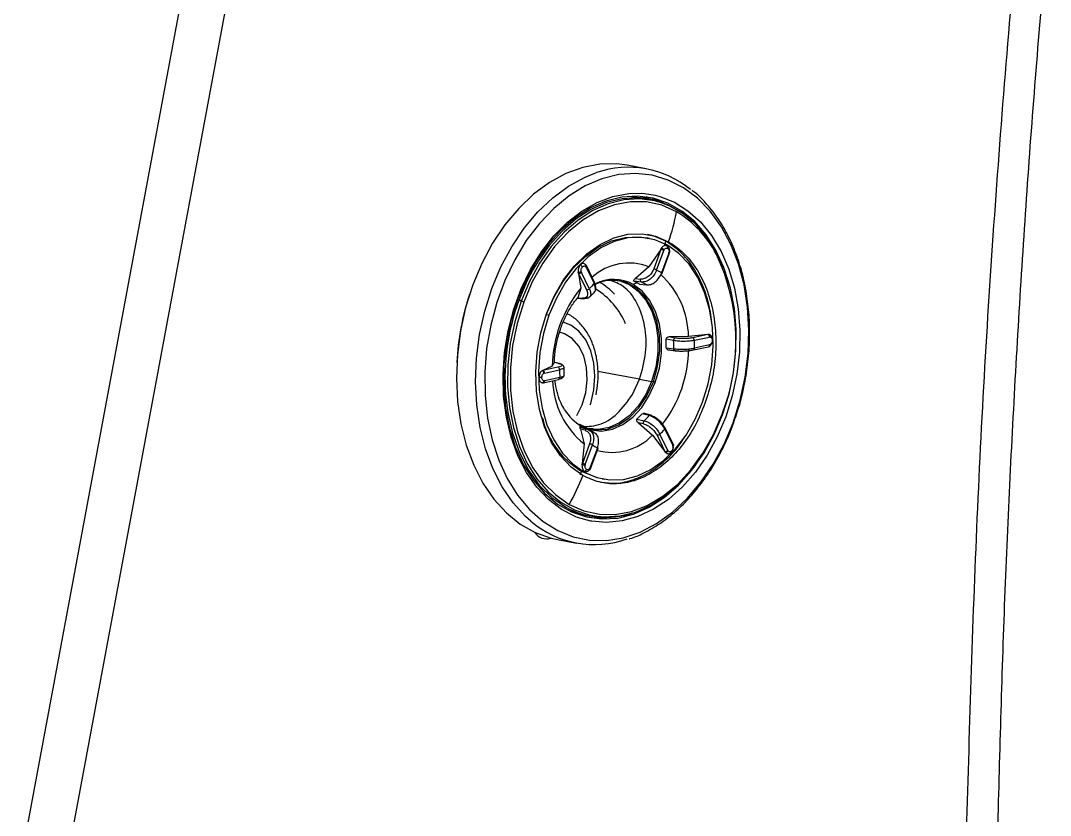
# Model space of a CAD drawing. Extents: x 400 to 501, y 484 to 634.
# Drawn here: x 406.534 to 411.38, y 553.985 to 557.728 of the extents above; entities that cross this region are included whole.
import ezdxf

# ---------------------------------------------------------------- set-up
doc = ezdxf.new("R2010")
doc.units = 0
doc.header["$MEASUREMENT"] = 0
doc.layers.add('DIM', color=3, linetype='Continuous')
doc.layers.add('GEOMETRY', color=3, linetype='Continuous', lineweight=25)

# ---------------------------------------------------------------- blocks, each defined once
blk = doc.blocks.new('2026 GRANDEE')
at = {"layer": 'GEOMETRY', "ltscale": 16}
for p, q in [((-42.9013, -37.7562), (-43.8911, -43.0724)), ((-43.6735, -43.0724), (-42.7045, -37.868))]:
    blk.add_line(p, q, dxfattribs=at)
at = {"layer": 'GEOMETRY'}
for p, q in [((-40.9467, -39.8102), (-41.0367, -39.7934)), ((-40.9264, -39.9531), (-40.9584, -39.9468)), ((-40.9311, -40.1384), (-40.9434, -40.1358)), ((-40.8416, -40.1537), (-40.8541, -40.1514)), ((-40.8785, -40.1893), (-40.9341, -40.2723)), ((-40.878, -40.1894), (-40.9118, -40.2815)), ((-40.8979, -40.2866), (-40.8641, -40.1945)), ((-40.8785, -40.1893), (-40.878, -40.1894)), ((-40.8407, -40.2078), (-40.8745, -40.2999)), ((-40.8719, -40.3021), (-40.8382, -40.21)), ((-40.8398, -40.205), (-40.8406, -40.2079)), ((-41.1899, -40.3449), (-41.2271, -40.2683)), ((-40.9341, -40.2723), (-40.997, -40.3265)), ((-41.2661, -40.3028), (-41.2542, -40.3718)), ((-41.2661, -40.3028), (-41.2656, -40.3028)), ((-41.2656, -40.3028), (-41.2284, -40.3795)), ((-41.2147, -40.3742), (-41.2518, -40.2976)), ((-41.2292, -40.2743), (-41.192, -40.3509)), ((-41.1901, -40.355), (-41.1637, -40.3441)), ((-41.0965, -40.3341), (-41.0833, -40.3358)), ((-40.9696, -40.3432), (-41.005, -40.3389)), ((-40.997, -40.3265), (-40.9732, -40.3294)), ((-40.9789, -40.3536), (-40.945, -40.3571)), ((-41.2542, -40.3718), (-41.2693, -40.417)), ((-41.2693, -40.417), (-41.2468, -40.4194)), ((-41.2141, -40.4151), (-41.1904, -40.3906)), ((-41.1921, -40.392), (-41.1886, -40.3871)), ((-41.2716, -40.4199), (-41.2414, -40.423)), ((-41.4214, -40.5109), (-41.4174, -40.4971)), ((-41.4049, -40.4995), (-41.4174, -40.4971)), ((-40.7477, -40.5999), (-40.8347, -40.6016)), ((-40.8347, -40.6016), (-40.8108, -40.6064)), ((-40.6573, -40.5903), (-40.7477, -40.5999)), ((-40.6568, -40.5904), (-40.7278, -40.6059)), ((-40.7203, -40.6177), (-40.6494, -40.6022)), ((-40.6573, -40.5903), (-40.6568, -40.5904)), ((-40.8179, -40.619), (-40.8536, -40.6119)), ((-40.7247, -40.6632), (-40.6538, -40.6477)), ((-40.6486, -40.6387), (-40.7195, -40.6542)), ((-40.6522, -40.6471), (-40.6501, -40.6462)), ((-41.3891, -40.74), (-41.4335, -40.7598)), ((-41.3621, -40.7445), (-41.433, -40.76)), ((-41.4256, -40.7717), (-41.3546, -40.7562)), ((-41.3825, -40.7251), (-41.3891, -40.74)), ((-41.3564, -40.7264), (-41.3812, -40.7202)), ((-41.3592, -40.7262), (-41.3807, -40.7208)), ((-41.3326, -40.784), (-41.3334, -40.7434)), ((-41.433, -40.76), (-41.4335, -40.7598)), ((-41.43, -40.8172), (-41.3591, -40.8017)), ((-41.3539, -40.7927), (-41.4248, -40.8082)), ((-40.978, -40.8003), (-41.1743, -40.765)), ((-41.0115, -40.8723), (-40.978, -40.8003)), ((-40.9781, -40.8003), (-40.9215, -40.8112)), ((-41.4328, -40.8172), (-41.4284, -40.8166)), ((-40.9918, -40.9892), (-40.9563, -40.9967)), ((-40.9325, -40.9723), (-40.9666, -40.9632)), ((-40.9256, -40.9701), (-40.9601, -40.9609)), ((-41.257, -41.0267), (-41.2233, -41.0358)), ((-41.2568, -41.0355), (-41.2393, -41.1053)), ((-41.2341, -41.0416), (-41.2568, -41.0355)), ((-41.2321, -41.0266), (-41.2566, -41.0164)), ((-41.2233, -41.0358), (-41.2069, -41.0454)), ((-41.1925, -41.052), (-41.2133, -41.0402)), ((-41.1952, -41.0361), (-41.2132, -41.0333)), ((-41.1971, -41.0343), (-41.2042, -41.0335)), ((-40.9832, -41.0068), (-40.918, -41.0648)), ((-40.9593, -41.0118), (-40.9832, -41.0068)), ((-40.8595, -41.0362), (-40.8223, -41.1129)), ((-40.8202, -41.1068), (-40.8574, -41.0302)), ((-40.918, -41.0648), (-40.8592, -41.1413)), ((-40.8959, -41.0648), (-40.8587, -41.1414)), ((-40.845, -41.1361), (-40.8822, -41.0595)), ((-41.2393, -41.1053), (-41.2479, -41.1974)), ((-41.2136, -41.1054), (-41.2474, -41.1975)), ((-41.2335, -41.2026), (-41.1997, -41.1105)), ((-41.1763, -41.1238), (-41.2101, -41.2159)), ((-41.2075, -41.2181), (-41.1738, -41.126)), ((-40.8587, -41.1414), (-40.8592, -41.1413)), ((-40.8185, -41.1115), (-40.8201, -41.1072)), ((-41.1768, -41.2657), (-41.2512, -41.236)), ((-41.2474, -41.1975), (-41.2479, -41.1974)), ((-41.2107, -41.2183), (-41.2111, -41.2193)), ((-41.2095, -41.2225), (-41.2075, -41.2181)), ((-41.1546, -41.2702), (-41.1422, -41.2722)), ((-41.2367, -41.4411), (-41.2045, -41.4467)), ((-41.3649, -41.556), (-41.2749, -41.5728))]:
    blk.add_line(p, q, dxfattribs=at)
at = {"layer": 'GEOMETRY', "color": 4, "ltscale": 16}
for p, q in [((-40.8528, -40.6527), (-40.8171, -40.6574)), ((-40.8388, -40.663), (-40.8114, -40.6666))]:
    blk.add_line(p, q, dxfattribs=at)
at = {"layer": 'GEOMETRY', "color": 4, "ltscale": 16, "flags": 128}
for points in [[(-41.0367, -39.7934), (-41.0854, -39.7871), (-41.1651, -39.7884), (-41.2454, -39.8036), (-41.325, -39.8325), (-41.4026, -39.8748), (-41.477, -39.9296), (-41.5471, -39.9962), (-41.6117, -40.0735), (-41.6699, -40.1603), (-41.7206, -40.2552), (-41.7631, -40.3567), (-41.7968, -40.4632), (-41.8211, -40.5731), (-41.8356, -40.6846), (-41.8401, -40.7959), (-41.8345, -40.9053), (-41.8189, -41.011), (-41.7935, -41.1115), (-41.7589, -41.2051), (-41.7154, -41.2903), (-41.6638, -41.3658), (-41.6049, -41.4304), (-41.5396, -41.4831), (-41.469, -41.523), (-41.3941, -41.5496), (-41.3649, -41.556)], [(-40.5381, -41.0057), (-40.5048, -40.8998), (-40.481, -40.7907), (-40.4671, -40.68), (-40.4634, -40.5696), (-40.4698, -40.4612), (-40.4864, -40.3567), (-40.5128, -40.2578), (-40.5487, -40.1661), (-40.5933, -40.0831), (-40.646, -40.0101), (-40.7059, -39.9484), (-40.772, -39.899), (-40.8433, -39.8627), (-40.9186, -39.8401), (-40.9966, -39.8315), (-41.0761, -39.8372), (-41.1557, -39.8569), (-41.2341, -39.8904), (-41.3101, -39.9372), (-41.3824, -39.9964), (-41.4499, -40.0671), (-41.5113, -40.1481), (-41.5658, -40.2381), (-41.6124, -40.3357), (-41.6503, -40.4392), (-41.6789, -40.5469), (-41.6978, -40.657), (-41.7066, -40.7678), (-41.7053, -40.8774), (-41.6937, -40.9841), (-41.6722, -41.086), (-41.641, -41.1815), (-41.6007, -41.2691), (-41.5519, -41.3472), (-41.4955, -41.4147), (-41.4323, -41.4703), (-41.3635, -41.5133), (-41.29, -41.5428), (-41.2133, -41.5584), (-41.1344, -41.5599), (-41.0547, -41.5472), (-40.9755, -41.5205), (-40.8981, -41.4803), (-40.8238, -41.4272), (-40.7537, -41.3621), (-40.6892, -41.2861), (-40.6311, -41.2004), (-40.5805, -41.1064), (-40.5381, -41.0057)], [(-41.2449, -41.2544), (-41.3008, -41.2146), (-41.3503, -41.1623), (-41.3922, -41.0987), (-41.4256, -41.0253), (-41.4495, -40.9441), (-41.4635, -40.8569), (-41.4671, -40.766), (-41.4602, -40.6736), (-41.4431, -40.5819), (-41.4162, -40.4932), (-41.38, -40.4097), (-41.3356, -40.3334), (-41.284, -40.2663), (-41.2264, -40.21), (-41.1644, -40.1658), (-41.0993, -40.1349), (-41.0329, -40.118), (-40.9667, -40.1155), (-40.9025, -40.1275), (-40.8416, -40.1537)], [(-40.6813, -40.9087), (-40.6552, -40.8226), (-40.6386, -40.7337), (-40.632, -40.644), (-40.6355, -40.5558), (-40.649, -40.4712), (-40.6722, -40.3924), (-40.7046, -40.3212), (-40.7453, -40.2595), (-40.7933, -40.2087), (-40.8475, -40.1701)], [(-40.9133, -40.813), (-40.8931, -40.7417), (-40.8835, -40.6679), (-40.885, -40.595), (-40.8975, -40.526), (-40.9204, -40.4641), (-40.9528, -40.4119), (-40.9933, -40.3717), (-41.04, -40.3453), (-41.091, -40.3338), (-41.144, -40.3377), (-41.1655, -40.3437)], [(-41.5235, -40.4375), (-41.5547, -40.5383), (-41.5757, -40.6424), (-41.5862, -40.7476), (-41.5859, -40.852), (-41.5748, -40.9533), (-41.5532, -41.0494), (-41.5215, -41.1385), (-41.4802, -41.2187), (-41.4304, -41.2883), (-41.373, -41.3461), (-41.3091, -41.3906)], [(-41.2616, -41.0143), (-41.2337, -41.0279), (-41.1827, -41.0394), (-41.1298, -41.0355), (-41.0771, -41.0164), (-41.0271, -40.9828), (-40.9818, -40.9363), (-40.9434, -40.8789), (-40.9133, -40.813)], [(-41.2387, -41.238), (-41.1797, -41.2634), (-41.1174, -41.2751), (-41.0532, -41.2727), (-40.9887, -41.2563), (-40.9256, -41.2263), (-40.8654, -41.1834), (-40.8096, -41.1288), (-40.7595, -41.0637), (-40.7164, -40.9897), (-40.6813, -40.9087)], [(-41.3091, -41.3906), (-41.2401, -41.4212), (-41.1673, -41.4371), (-41.0923, -41.4381), (-41.0166, -41.424), (-40.9417, -41.3952), (-40.8691, -41.3524), (-40.8004, -41.2962), (-40.7368, -41.228), (-40.6798, -41.149), (-40.6304, -41.061), (-40.5897, -40.9656)], [(-41.1798, -41.4463), (-41.1442, -41.4493), (-41.0709, -41.4448), (-40.9975, -41.4264), (-40.9253, -41.3946), (-40.8556, -41.3498), (-40.7897, -41.2929), (-40.729, -41.225), (-40.6743, -41.1473), (-40.627, -41.0613), (-40.5877, -40.9686)]]:
    blk.add_lwpolyline(points, dxfattribs=at)
at = {"layer": 'GEOMETRY', "flags": 128}
for points in [[(-41.4901, -41.4692), (-41.5148, -41.4471), (-41.5737, -41.3825), (-41.6253, -41.307), (-41.6688, -41.2218), (-41.7035, -41.1283), (-41.7288, -41.0278), (-41.7444, -40.922), (-41.75, -40.8126), (-41.7455, -40.7013), (-41.7311, -40.5899), (-41.7068, -40.48), (-41.6731, -40.3735), (-41.6306, -40.272), (-41.5798, -40.1771), (-41.5217, -40.0903), (-41.4571, -40.013), (-41.387, -39.9464), (-41.3125, -39.8915), (-41.2349, -39.8493), (-41.1802, -39.8279)], [(-41.2701, -41.4516), (-41.2782, -41.4485), (-41.3449, -41.4147), (-41.4066, -41.3682), (-41.4621, -41.3097), (-41.5105, -41.2403), (-41.551, -41.1614), (-41.5827, -41.0741), (-41.6052, -40.9802), (-41.618, -40.8814), (-41.6209, -40.7793), (-41.6138, -40.6757), (-41.597, -40.5726), (-41.5706, -40.4718), (-41.5352, -40.3751), (-41.4913, -40.2842), (-41.4398, -40.2007), (-41.3816, -40.1261), (-41.3177, -40.0618), (-41.2493, -40.0088), (-41.1775, -39.9682), (-41.1037, -39.9407), (-41.0292, -39.9267), (-40.9712, -39.9254)], [(-40.9712, -39.9254), (-40.9553, -39.9265), (-40.9044, -39.9347)], [(-40.5548, -40.3576), (-40.5812, -40.2755), (-40.6189, -40.1934), (-40.665, -40.1208), (-40.7187, -40.0588), (-40.7789, -40.0088), (-40.8446, -39.9717), (-40.9145, -39.9481), (-40.9873, -39.9385), (-41.0617, -39.943), (-41.1363, -39.9617), (-41.2096, -39.994), (-41.2804, -40.0395), (-41.3473, -40.0973), (-41.409, -40.1663), (-41.4645, -40.2452), (-41.5126, -40.3325), (-41.5525, -40.4267)], [(-40.8724, -39.9714), (-40.907, -39.9615), (-40.9787, -39.9521), (-41.0519, -39.9565), (-41.1254, -39.9749), (-41.1976, -40.0068), (-41.2673, -40.0515), (-41.3331, -40.1084), (-41.3939, -40.1763), (-41.4485, -40.254), (-41.4959, -40.34), (-41.5352, -40.4327)], [(-40.8042, -40.0125), (-40.8732, -39.9819), (-40.9459, -39.966), (-41.0209, -39.9651), (-41.0967, -39.9791), (-41.1716, -40.0079), (-41.2442, -40.0508), (-41.3129, -40.1069), (-41.3765, -40.1751), (-41.4335, -40.2541), (-41.4829, -40.3421), (-41.5235, -40.4375)], [(-40.7524, -40.0369), (-40.7804, -40.0158), (-40.8454, -39.979), (-40.9146, -39.9557), (-40.9868, -39.9462), (-41.0604, -39.9507), (-41.1343, -39.9691), (-41.2069, -40.0012), (-41.277, -40.0462), (-41.3432, -40.1034), (-41.4044, -40.1717), (-41.4593, -40.2498), (-41.4802, -40.2851)], [(-41.0325, -39.9396), (-41.0188, -39.9398), (-40.9584, -39.9468)], [(-40.9044, -39.9347), (-40.8834, -39.9402), (-40.8146, -39.9673), (-40.7503, -40.0076), (-40.6916, -40.0603), (-40.6395, -40.1243), (-40.5949, -40.1987), (-40.5588, -40.2819), (-40.5316, -40.3727), (-40.5139, -40.4693), (-40.506, -40.57), (-40.5081, -40.6731), (-40.5201, -40.7766), (-40.5418, -40.8788), (-40.5727, -40.9778)], [(-40.5877, -40.9686), (-40.5572, -40.8709), (-40.5361, -40.77), (-40.5248, -40.6678), (-40.5235, -40.5663), (-40.5322, -40.4672), (-40.5508, -40.3725), (-40.5789, -40.2839), (-40.616, -40.2031), (-40.6614, -40.1315), (-40.7142, -40.0706), (-40.7735, -40.0213), (-40.8382, -39.9848), (-40.8724, -39.9714)], [(-40.8541, -40.1514), (-40.9149, -40.1252), (-40.9407, -40.1186)], [(-41.4174, -40.4971), (-41.3823, -40.416), (-41.3392, -40.342), (-41.2891, -40.2769), (-41.2333, -40.2222), (-41.173, -40.1793), (-41.1099, -40.1493), (-41.0454, -40.1329), (-40.9812, -40.1305), (-40.9434, -40.1358)], [(-40.8475, -40.1701), (-40.9065, -40.1447), (-40.9689, -40.1331), (-41.0331, -40.1355), (-41.0975, -40.1519), (-41.1606, -40.1819), (-41.2208, -40.2247), (-41.2767, -40.2794), (-41.3267, -40.3445), (-41.3698, -40.4185), (-41.4049, -40.4995)], [(-41.4802, -40.2851), (-41.507, -40.3363), (-41.5465, -40.4296)], [(-40.8751, -40.3023), (-40.8744, -40.3024), (-40.8738, -40.3025), (-40.8733, -40.3025), (-40.8729, -40.3025), (-40.8725, -40.3025), (-40.8722, -40.3024), (-40.872, -40.3023), (-40.8719, -40.3021)], [(-41.0833, -40.3358), (-41.0715, -40.3381), (-41.0259, -40.3556)], [(-41.0259, -40.3556), (-40.9842, -40.3861), (-40.9488, -40.4282), (-40.921, -40.4804), (-40.9019, -40.5405), (-40.8922, -40.6062), (-40.8923, -40.675), (-40.9022, -40.7442), (-40.9215, -40.8112)], [(-40.9041, -40.8157), (-40.8846, -40.7482), (-40.8745, -40.6783), (-40.8743, -40.6088), (-40.8839, -40.5423), (-40.9029, -40.4814), (-40.9307, -40.4285), (-40.9662, -40.3855), (-41.0079, -40.3541)], [(-41.5525, -40.4267), (-41.5835, -40.5259), (-41.6049, -40.6284), (-41.6164, -40.7322), (-41.6177, -40.8353), (-41.6088, -40.9359), (-41.5899, -41.0321), (-41.5614, -41.1221), (-41.5238, -41.2042), (-41.4777, -41.2769), (-41.424, -41.3388), (-41.3638, -41.3888), (-41.2981, -41.426), (-41.2282, -41.4495), (-41.1554, -41.4592), (-41.081, -41.4546), (-41.0064, -41.436), (-40.9331, -41.4036), (-40.8623, -41.3581), (-40.7954, -41.3004), (-40.7336, -41.2314), (-40.7122, -41.2031)], [(-41.5352, -40.4327), (-41.5657, -40.5304), (-41.5868, -40.6313), (-41.5981, -40.7335), (-41.5994, -40.8351), (-41.5906, -40.9341), (-41.5721, -41.0288), (-41.544, -41.1174), (-41.5069, -41.1983), (-41.4615, -41.2698), (-41.4087, -41.3308), (-41.3494, -41.38), (-41.2847, -41.4166), (-41.2159, -41.4398), (-41.1798, -41.4463)], [(-41.4049, -40.4995), (-41.431, -40.5855), (-41.4476, -40.6745), (-41.4543, -40.7642), (-41.4508, -40.8524), (-41.4373, -40.937), (-41.414, -41.0158), (-41.3817, -41.0869), (-41.341, -41.1487), (-41.2929, -41.1994), (-41.2387, -41.238)], [(-41.2106, -40.9223), (-41.2082, -40.9148), (-41.1933, -40.8516), (-41.1881, -40.7872), (-41.193, -40.7246), (-41.2077, -40.6667), (-41.2315, -40.6161), (-41.2633, -40.5754), (-41.3016, -40.5463), (-41.3383, -40.5317)], [(-41.274, -40.9725), (-41.2483, -40.921), (-41.2313, -40.8635), (-41.2243, -40.8038), (-41.2276, -40.7454), (-41.241, -40.6915), (-41.2638, -40.6454), (-41.2947, -40.6098), (-41.3319, -40.5866), (-41.3551, -40.5795)], [(-40.7266, -40.6632), (-40.7252, -40.6632), (-40.7247, -40.6632)], [(-41.4319, -40.8173), (-41.4305, -40.8173), (-41.43, -40.8172)], [(-41.2525, -41.0216), (-41.206, -41.0401), (-41.1567, -41.0451), (-41.1063, -41.0364), (-41.0568, -41.0143), (-41.0101, -40.9796), (-40.9681, -40.9337), (-40.9323, -40.8784), (-40.9041, -40.8157)], [(-40.9215, -40.8112), (-40.9494, -40.8731), (-40.9849, -40.9278), (-41.0265, -40.973), (-41.0727, -41.0071), (-41.1217, -41.0287), (-41.1715, -41.037), (-41.1952, -41.0361)], [(-41.6087, -40.8744), (-41.5986, -40.9573), (-41.5763, -41.0556), (-41.5437, -41.1467), (-41.5013, -41.2285), (-41.4501, -41.2995), (-41.3912, -41.3583), (-41.3256, -41.4035)], [(-40.5727, -40.9778), (-40.6125, -41.0718), (-40.6603, -41.1592), (-40.7152, -41.2384), (-40.7764, -41.308), (-40.8427, -41.3668), (-40.913, -41.4137), (-40.9859, -41.4478), (-41.0602, -41.4686), (-41.1346, -41.4757), (-41.2031, -41.4698)], [(-40.5877, -40.9686), (-40.5875, -40.9684), (-40.5874, -40.9681), (-40.5875, -40.9678), (-40.5877, -40.9674), (-40.588, -40.967), (-40.5885, -40.9666), (-40.589, -40.9661), (-40.5897, -40.9656)], [(-41.2367, -41.4411), (-41.2574, -41.4369), (-41.3083, -41.4212)], [(-41.2031, -41.4698), (-41.2077, -41.469), (-41.2701, -41.4516)], [(-41.2277, -41.4497), (-41.1874, -41.4532), (-41.1435, -41.4522)]]:
    blk.add_lwpolyline(points, dxfattribs=at)
at = {"layer": 'GEOMETRY'}
for centre, radius, start, end in [((-41.031, -40.263), 0.46, 50.5827, 108.9248), ((-41.034, -40.3166), 0.3846, 64.3457, 76.9285), ((-41.8056, -39.8224), 1.0193, 341.0308, 349.2519), ((-41.063, -40.4423), 0.5017, 27.1864, 58.9477), ((-41.8468, -39.812), 1.0491, 340.1904, 341.1267), ((-41.1834, -40.0426), 0.3593, 338.5818, 339.2054), ((-40.8893, -40.2416), 0.0534, 61.8258, 77.7868), ((-40.8419, -40.2117), 0.00407, 23.6287, 72.8746), ((-41.4689, -40.6203), 0.9445, 338.5565, 25.5415), ((-41.2325, -40.2697), 0.00564, 306.2177, 15.1674), ((-41.2301, -40.2698), 0.00341, 27.6017, 66.3677), ((-41.0295, -40.5096), 0.2557, 68.1128, 132.3419), ((-41.2644, -40.2853), 0.0176, 266.3732, 315.7768), ((-40.9231, -40.3337), 0.0534, 61.8257, 77.787), ((-41.0031, -40.5), 0.2378, 57.2735, 63.7478), ((-41.1566, -40.6069), 0.409, 0.9826, 47.1287), ((-40.8757, -40.3038), 0.00407, 23.6287, 72.8746), ((-40.9026, -40.6551), 0.4198, 133.5748, 138.0068), ((-41.1956, -40.3463), 0.00586, 307.6436, 13.7415), ((-41.3262, -40.6154), 0.3149, 43.0274, 59.1648), ((-41.1131, -40.1327), 0.2451, 295.4019, 299.665), ((-41.0879, -40.5155), 0.1952, 60.4981, 64.8759), ((-41.0915, -40.522), 0.2026, 56.2261, 60.4963), ((-41.0555, -40.5239), 0.2001, 56.4675, 64.5538), ((-40.5854, -40.7893), 1.2547, 162.0013, 176.905), ((-41.2273, -40.3619), 0.0176, 266.3725, 315.7769), ((-41.3681, -40.6758), 0.3513, 22.6944, 58.3148), ((-40.5517, -40.7955), 1.06, 159.8065, 184.269), ((-41.5633, -40.512), 0.0842, 70.4714, 78.4414), ((-41.5696, -40.5332), 0.1062, 64.3158, 71.1306), ((-40.7322, -40.617), 0.012, 356.8057, 68.0493), ((-40.6613, -40.6015), 0.012, 356.8059, 68.0483), ((-41.3495, -40.6476), 0.6031, 322.7075, 358.9197), ((-41.3509, -40.6424), 0.4983, 358.8205, 3.5068), ((-40.728, -40.6553), 0.00849, 292.3754, 7.7286), ((-41.316, -40.648), 0.5965, 359.4104, 2.9169), ((-40.6565, -40.6401), 0.00804, 289.8192, 10.2847), ((-41.3666, -40.7556), 0.012, 356.8057, 68.0496), ((-40.7581, -40.7624), 0.5965, 179.4104, 182.9169), ((-41.4375, -40.771), 0.012, 356.8059, 68.0483), ((-41.3618, -40.7942), 0.00804, 289.8191, 10.2848), ((-41.4332, -40.8094), 0.00849, 292.3755, 7.7285), ((-40.9904, -40.796), 0.397, 181.7077, 231.1729), ((-40.9452, -40.9322), 0.1233, 75.0452, 78.9241), ((-40.962, -40.9963), 0.1896, 72.2172, 75.1276), ((-41.1311, -40.8181), 0.2369, 212.3581, 239.1754), ((-41.2302, -40.732), 0.3507, 312.8293, 318.7523), ((-41.1972, -40.7386), 0.3531, 313.0226, 318.559), ((-41.3713, -41.1068), 0.1462, 32.1187, 35.6494), ((-41.1715, -40.7553), 0.4198, 313.5748, 318.0068), ((-40.8608, -41.032), 0.00382, 28.7092, 83.4845), ((-40.8629, -41.0317), 0.00564, 306.2176, 15.1676), ((-41.1077, -40.8816), 0.2637, 254.6739, 316.005), ((-40.8948, -41.0472), 0.0176, 266.3724, 315.7769), ((-41.2249, -41.1576), 0.0534, 61.8257, 77.7871), ((-41.0711, -40.9105), 0.2378, 237.2735, 243.7478), ((-41.1775, -41.1276), 0.00407, 23.6286, 72.8746), ((-40.8576, -41.1239), 0.0176, 266.3732, 315.7768), ((-40.8259, -41.1082), 0.00586, 307.6438, 13.7413), ((-42.2479, -40.8646), 1.0636, 338.6374, 339.5652), ((-41.2575, -41.2452), 0.0488, 69.4467, 78.0479), ((-41.2566, -41.2453), 0.0485, 61.5243, 70.4505), ((-41.5717, -41.1205), 0.3531, 340.553, 341.1838), ((-41.2113, -41.2198), 0.00407, 23.6286, 72.8747), ((-41.1375, -41.0623), 0.3897, 241.1312, 288.7921), ((-41.1904, -41.119), 0.4609, 229.4361, 289.5348), ((-41.4161, -41.4875), 0.0653, 211.6787, 288.7575)]:
    blk.add_arc(centre, radius, start, end, dxfattribs=at)
at = {"layer": 'GEOMETRY', "color": 4, "ltscale": 16}
for centre, radius, start, end in [((-41.099, -40.5192), 0.1885, 61.1109, 117.6148), ((-40.7907, -40.7505), 0.5985, 140.7583, 178.998), ((-41.3187, -40.6484), 0.5017, 358.9735, 3.3538), ((-42.2846, -40.8478), 1.1163, 330.9042, 338.6412)]:
    blk.add_arc(centre, radius, start, end, dxfattribs=at)
at = {"layer": 'GEOMETRY', "ltscale": 16}
for points, knots in [([(-39.4427, -43.0724), (-39.4286, -42.5653), (-39.4002, -41.5523), (-39.3144, -40.0294), (-39.2283, -39.0141), (-39.1852, -38.5068)], [0, 0, 0, 0, 0.334005, 0.667217, 1, 1, 1, 1]), ([(-39.0448, -38.531), (-39.0774, -38.9094), (-39.1426, -39.6669), (-39.2144, -40.8028), (-39.2687, -41.9388), (-39.2876, -42.6944), (-39.297, -43.0724)], [0, 0, 0, 0, 0.249513, 0.49942, 0.749616, 1, 1, 1, 1])]:
    blk.add_open_spline(points, degree=3, knots=knots, dxfattribs=at)
at = {"layer": 'GEOMETRY'}
for points, knots in [([(-40.533, -40.9985), (-40.5234, -40.9704), (-40.5025, -40.9092), (-40.4804, -40.8108), (-40.465, -40.7061), (-40.4589, -40.601), (-40.4617, -40.4972), (-40.4735, -40.396), (-40.4942, -40.2989), (-40.5236, -40.207), (-40.5614, -40.1219), (-40.6069, -40.0445), (-40.6601, -39.9771), (-40.7019, -39.9329), (-40.7274, -39.9148), (-40.731, -39.9122)], [0, 0, 0, 0, 0.070829, 0.153965, 0.237108, 0.32027, 0.403464, 0.4867, 0.569988, 0.653322, 0.73668, 0.820001, 0.903198, 0.98615, 1, 1, 1, 1]), ([(-40.8489, -40.1738), (-40.8511, -40.1728), (-40.8554, -40.1709), (-40.8629, -40.1725), (-40.8701, -40.1769), (-40.874, -40.1821), (-40.8759, -40.1846)], [0, 0, 0, 0, 0.2474, 0.49986, 0.75229, 1, 1, 1, 1]), ([(-40.8464, -40.1759), (-40.8479, -40.1748), (-40.8509, -40.1726), (-40.8545, -40.172), (-40.8563, -40.1716)], [0, 0, 0, 0, 0.499609, 1, 1, 1, 1]), ([(-40.6355, -40.5586), (-40.6392, -40.5258), (-40.6472, -40.4559), (-40.6787, -40.3591), (-40.7246, -40.2715), (-40.7831, -40.199), (-40.8304, -40.1672), (-40.8541, -40.1514)], [0, 0, 0, 0, 0.180947, 0.38571, 0.590473, 0.795237, 1, 1, 1, 1]), ([(-40.8464, -40.1846), (-40.8461, -40.1836), (-40.8454, -40.1814), (-40.8456, -40.1782), (-40.8467, -40.1753), (-40.8482, -40.1743), (-40.8489, -40.1738)], [0, 0, 0, 0, 0.221976, 0.471926, 0.73723, 1, 1, 1, 1]), ([(-40.8369, -40.2054), (-40.8364, -40.2023), (-40.8356, -40.1963), (-40.8374, -40.1874), (-40.8412, -40.1796), (-40.8453, -40.1766), (-40.8474, -40.1751)], [0, 0, 0, 0, 0.243228, 0.488153, 0.739018, 1, 1, 1, 1]), ([(-40.8759, -40.1846), (-40.8764, -40.1854), (-40.8774, -40.187), (-40.8782, -40.1886), (-40.8785, -40.1893)], [0, 0, 0, 0, 0.559342, 1, 1, 1, 1]), ([(-40.878, -40.1894), (-40.8777, -40.1885), (-40.877, -40.1868), (-40.8762, -40.1853), (-40.8759, -40.1846)], [0, 0, 0, 0, 0.559953, 1, 1, 1, 1]), ([(-40.8628, -40.1915), (-40.8636, -40.1908), (-40.8648, -40.1897), (-40.8671, -40.1883), (-40.8689, -40.1872), (-40.8709, -40.1863), (-40.8733, -40.1852), (-40.8749, -40.1848), (-40.8759, -40.1846)], [0, 0, 0, 0, 0.2398087, 0.3685865, 0.5, 0.6314135, 0.7601913, 1, 1, 1, 1]), ([(-40.8628, -40.1915), (-40.863, -40.1921), (-40.8635, -40.193), (-40.8639, -40.1941), (-40.8641, -40.1945)], [0, 0, 0, 0, 0.559955, 1, 1, 1, 1]), ([(-40.8628, -40.1915), (-40.8615, -40.1896), (-40.859, -40.1859), (-40.8543, -40.1833), (-40.85, -40.1828), (-40.8476, -40.184), (-40.8464, -40.1846)], [0, 0, 0, 0, 0.283703, 0.562563, 0.780127, 1, 1, 1, 1]), ([(-40.8464, -40.1846), (-40.8449, -40.1856), (-40.8421, -40.1876), (-40.8397, -40.193), (-40.8389, -40.1989), (-40.8395, -40.2026), (-40.8398, -40.2045)], [0, 0, 0, 0, 0.278048, 0.555677, 0.775229, 1, 1, 1, 1]), ([(-40.8407, -40.2078), (-40.8405, -40.2072), (-40.8402, -40.2061), (-40.8399, -40.205), (-40.8398, -40.2045)], [0, 0, 0, 0, 0.5599515, 1, 1, 1, 1]), ([(-40.8398, -40.2045), (-40.839, -40.2047), (-40.8377, -40.205), (-40.837, -40.2053), (-40.8368, -40.2054), (-40.8369, -40.2054), (-40.8369, -40.2054)], [0, 0, 0, 0, 0.477701, 0.734228, 0.996005, 1, 1, 1, 1]), ([(-41.2572, -40.263), (-41.2591, -40.2652), (-41.263, -40.2698), (-41.2666, -40.2792), (-41.2683, -40.2893), (-41.2676, -40.2953), (-41.2673, -40.2983)], [0, 0, 0, 0, 0.2474, 0.49986, 0.75229, 1, 1, 1, 1]), ([(-41.2324, -40.2624), (-41.2339, -40.2607), (-41.237, -40.2571), (-41.2437, -40.2557), (-41.2509, -40.2573), (-41.2551, -40.2611), (-41.2572, -40.263)], [0, 0, 0, 0, 0.247937, 0.500491, 0.75285, 1, 1, 1, 1]), ([(-41.2472, -40.2721), (-41.2477, -40.2713), (-41.2487, -40.2695), (-41.2511, -40.2667), (-41.2542, -40.2643), (-41.2562, -40.2634), (-41.2572, -40.263)], [0, 0, 0, 0, 0.221975, 0.471925, 0.737229, 1, 1, 1, 1]), ([(-41.2529, -40.2947), (-41.2533, -40.2925), (-41.2542, -40.2881), (-41.2529, -40.2813), (-41.2505, -40.2758), (-41.2483, -40.2734), (-41.2472, -40.2721)], [0, 0, 0, 0, 0.283703, 0.562563, 0.780127, 1, 1, 1, 1]), ([(-41.2472, -40.2721), (-41.2457, -40.2708), (-41.2427, -40.2681), (-41.2379, -40.2673), (-41.2337, -40.2686), (-41.2317, -40.2708), (-41.2307, -40.2719)], [0, 0, 0, 0, 0.278048, 0.555677, 0.775229, 1, 1, 1, 1]), ([(-41.2307, -40.2719), (-41.2301, -40.2709), (-41.2292, -40.2693), (-41.2288, -40.2673), (-41.2288, -40.2658), (-41.2293, -40.2645), (-41.2302, -40.2632), (-41.2315, -40.2627), (-41.2324, -40.2624)], [0, 0, 0, 0, 0.239809, 0.368586, 0.5, 0.631414, 0.760191, 1, 1, 1, 1]), ([(-41.2292, -40.2743), (-41.2295, -40.2738), (-41.2299, -40.2729), (-41.2304, -40.2722), (-41.2307, -40.2719)], [0, 0, 0, 0, 0.559951, 1, 1, 1, 1]), ([(-41.2529, -40.2947), (-41.2539, -40.2953), (-41.2554, -40.2962), (-41.2579, -40.2972), (-41.26, -40.2978), (-41.2621, -40.2982), (-41.2646, -40.2986), (-41.2662, -40.2984), (-41.2673, -40.2983)], [0, 0, 0, 0, 0.2398087, 0.3685865, 0.5, 0.6314135, 0.7601913, 1, 1, 1, 1]), ([(-41.2673, -40.2983), (-41.2671, -40.2992), (-41.2667, -40.3007), (-41.2663, -40.3021), (-41.2661, -40.3028)], [0, 0, 0, 0, 0.55933, 1, 1, 1, 1]), ([(-41.2656, -40.3028), (-41.2659, -40.302), (-41.2666, -40.3006), (-41.2671, -40.299), (-41.2673, -40.2983)], [0, 0, 0, 0, 0.559953, 1, 1, 1, 1]), ([(-41.2529, -40.2947), (-41.2527, -40.2953), (-41.2524, -40.2963), (-41.252, -40.2972), (-41.2518, -40.2976)], [0, 0, 0, 0, 0.559955, 1, 1, 1, 1]), ([(-40.9118, -40.2815), (-40.915, -40.2885), (-40.9214, -40.3024), (-40.9374, -40.3186), (-40.9556, -40.329), (-40.9673, -40.3293), (-40.9732, -40.3294)], [0, 0, 0, 0, 0.249705, 0.50014, 0.750517, 1, 1, 1, 1]), ([(-40.8979, -40.2866), (-40.9016, -40.2948), (-40.9091, -40.3112), (-40.9276, -40.3304), (-40.9489, -40.3428), (-40.9627, -40.3431), (-40.9696, -40.3432)], [0, 0, 0, 0, 0.25003, 0.500035, 0.750022, 1, 1, 1, 1]), ([(-40.945, -40.3571), (-40.9384, -40.3568), (-40.9252, -40.3562), (-40.9043, -40.3437), (-40.8857, -40.3244), (-40.8782, -40.3081), (-40.8745, -40.2999)], [0, 0, 0, 0, 0.249978, 0.499965, 0.74997, 1, 1, 1, 1]), ([(-41.1923, -40.3907), (-41.1905, -40.3893), (-41.1852, -40.3852), (-41.1843, -40.371), (-41.1894, -40.3576), (-41.192, -40.3509)], [0, 0, 0, 0, 0.208559, 0.60426, 1, 1, 1, 1]), ([(-41.1874, -40.3854), (-41.1869, -40.3848), (-41.1843, -40.3815), (-41.1831, -40.3725), (-41.1841, -40.3593), (-41.188, -40.3496), (-41.19, -40.3448)], [0, 0, 0, 0, 0.068179, 0.380592, 0.690303, 1, 1, 1, 1]), ([(-41.1637, -40.3441), (-41.1605, -40.3428), (-41.1429, -40.3353), (-41.1196, -40.3322), (-41.1006, -40.3349), (-41.0952, -40.3357)], [0, 0, 0, 0, 0.134691, 0.755924, 1, 1, 1, 1]), ([(-40.978, -40.8003), (-40.9663, -40.7591), (-40.9429, -40.6765), (-40.9492, -40.5477), (-40.9865, -40.4382), (-41.046, -40.3604), (-41.0967, -40.343), (-41.1188, -40.3354)], [0, 0, 0, 0, 0.209625, 0.419251, 0.628876, 0.838502, 1, 1, 1, 1]), ([(-40.997, -40.3265), (-40.9988, -40.3277), (-41.0022, -40.3301), (-41.0051, -40.3332), (-41.0064, -40.3355), (-41.0067, -40.3369), (-41.0063, -40.3381), (-41.0054, -40.3386), (-41.005, -40.3389)], [0, 0, 0, 0, 0.301002, 0.579274, 0.707601, 0.81532, 0.909388, 1, 1, 1, 1]), ([(-40.9696, -40.3432), (-40.97, -40.3429), (-40.9708, -40.3424), (-40.9722, -40.3406), (-40.9735, -40.3377), (-40.9739, -40.3342), (-40.9737, -40.3314), (-40.9734, -40.33), (-40.9732, -40.3294)], [0, 0, 0, 0, 0.124762, 0.249393, 0.5, 0.750607, 0.875238, 1, 1, 1, 1]), ([(-41.2693, -40.417), (-41.27, -40.4179), (-41.2713, -40.4196), (-41.2719, -40.4202), (-41.2718, -40.42), (-41.2714, -40.4194), (-41.2706, -40.4185), (-41.2698, -40.4175), (-41.2694, -40.4171)], [0, 0, 0, 0, 0.301002, 0.579274, 0.707601, 0.81532, 0.909388, 1, 1, 1, 1]), ([(-41.2284, -40.3795), (-41.2261, -40.3852), (-41.2216, -40.3968), (-41.2237, -40.4104), (-41.2319, -40.4191), (-41.2418, -40.4193), (-41.2468, -40.4194)], [0, 0, 0, 0, 0.249705, 0.50014, 0.750517, 1, 1, 1, 1]), ([(-41.2139, -40.413), (-41.2156, -40.4151), (-41.22, -40.4209), (-41.2297, -40.4207), (-41.2358, -40.4206)], [0, 0, 0, 0, 0.374005, 1, 1, 1, 1]), ([(-41.2147, -40.3742), (-41.2121, -40.3809), (-41.207, -40.3943), (-41.2076, -40.4079), (-41.2125, -40.4119), (-41.2139, -40.413)], [0, 0, 0, 0, 0.41625, 0.83246, 1, 1, 1, 1]), ([(-41.2416, -40.423), (-41.2416, -40.423), (-41.2426, -40.4232), (-41.2441, -40.4223), (-41.2458, -40.4209), (-41.2465, -40.4199), (-41.2468, -40.4194)], [0, 0, 0, 0, 0.00664, 0.504527, 0.752133, 1, 1, 1, 1]), ([(-41.2358, -40.4206), (-41.2363, -40.421), (-41.2371, -40.4219), (-41.2391, -40.4229), (-41.2406, -40.423), (-41.2416, -40.423)], [0, 0, 0, 0, 0.251204, 0.502142, 1, 1, 1, 1]), ([(-41.1832, -40.8743), (-41.1798, -40.8547), (-41.1725, -40.8132), (-41.1728, -40.7493), (-41.1817, -40.6855), (-41.2003, -40.6262), (-41.2279, -40.5732), (-41.2642, -40.5302), (-41.2955, -40.5033), (-41.3155, -40.4952), (-41.3192, -40.4937)], [0, 0, 0, 0, 0.125449, 0.265507, 0.406014, 0.547095, 0.688533, 0.829356, 0.968045, 1, 1, 1, 1]), ([(-40.8347, -40.6016), (-40.8372, -40.6017), (-40.8418, -40.6019), (-40.8471, -40.6039), (-40.8505, -40.606), (-40.8524, -40.6078), (-40.8535, -40.6098), (-40.8536, -40.6112), (-40.8536, -40.6119)], [0, 0, 0, 0, 0.301002, 0.579274, 0.707601, 0.81532, 0.909388, 1, 1, 1, 1]), ([(-40.8108, -40.6064), (-40.8114, -40.6066), (-40.8126, -40.607), (-40.8143, -40.6085), (-40.8159, -40.6105), (-40.8166, -40.6122), (-40.817, -40.6131)], [0, 0, 0, 0, 0.231425, 0.480277, 0.739494, 1, 1, 1, 1]), ([(-40.7278, -40.6059), (-40.7338, -40.607), (-40.7459, -40.6091), (-40.7689, -40.6101), (-40.7922, -40.6094), (-40.8046, -40.6074), (-40.8108, -40.6064)], [0, 0, 0, 0, 0.249705, 0.50014, 0.750517, 1, 1, 1, 1]), ([(-40.653, -40.5901), (-40.6538, -40.5901), (-40.6552, -40.59), (-40.6567, -40.5902), (-40.6573, -40.5903)], [0, 0, 0, 0, 0.55933, 1, 1, 1, 1]), ([(-40.6568, -40.5904), (-40.6561, -40.5903), (-40.6548, -40.5901), (-40.6535, -40.5901), (-40.653, -40.5901)], [0, 0, 0, 0, 0.559953, 1, 1, 1, 1]), ([(-40.6349, -40.6149), (-40.6351, -40.6117), (-40.6356, -40.6052), (-40.6396, -40.5973), (-40.6454, -40.5916), (-40.6505, -40.5906), (-40.653, -40.5901)], [0, 0, 0, 0, 0.2474, 0.49986, 0.75229, 1, 1, 1, 1]), ([(-40.653, -40.5901), (-40.6521, -40.5904), (-40.6507, -40.591), (-40.6491, -40.5926), (-40.6481, -40.5942), (-40.6474, -40.596), (-40.6468, -40.5986), (-40.6469, -40.6007), (-40.6469, -40.602)], [0, 0, 0, 0, 0.239809, 0.368586, 0.5, 0.631414, 0.760191, 1, 1, 1, 1]), ([(-40.6469, -40.602), (-40.6474, -40.602), (-40.6482, -40.602), (-40.649, -40.6021), (-40.6494, -40.6022)], [0, 0, 0, 0, 0.559955, 1, 1, 1, 1]), ([(-40.6469, -40.602), (-40.6453, -40.6023), (-40.642, -40.603), (-40.6385, -40.6072), (-40.6365, -40.6122), (-40.6363, -40.6158), (-40.6363, -40.6177)], [0, 0, 0, 0, 0.283703, 0.562563, 0.780127, 1, 1, 1, 1]), ([(-40.8528, -40.6527), (-40.8527, -40.6534), (-40.8526, -40.6549), (-40.8514, -40.657), (-40.8495, -40.6589), (-40.846, -40.6611), (-40.8406, -40.6632), (-40.8359, -40.6634), (-40.8335, -40.6635)], [0, 0, 0, 0, 0.090563, 0.18461, 0.29233, 0.420668, 0.698931, 1, 1, 1, 1]), ([(-40.817, -40.6131), (-40.8173, -40.6141), (-40.8179, -40.6161), (-40.8179, -40.6181), (-40.8179, -40.619)], [0, 0, 0, 0, 0.519381, 1, 1, 1, 1]), ([(-40.7203, -40.6177), (-40.7274, -40.619), (-40.7416, -40.6215), (-40.7687, -40.6231), (-40.796, -40.6226), (-40.8106, -40.6202), (-40.8179, -40.619)], [0, 0, 0, 0, 0.25003, 0.500035, 0.750022, 1, 1, 1, 1]), ([(-40.6518, -40.6464), (-40.6509, -40.6464), (-40.6495, -40.6464), (-40.6481, -40.6455), (-40.6471, -40.6444), (-40.6465, -40.643), (-40.6459, -40.6409), (-40.6461, -40.639), (-40.6462, -40.6378)], [0, 0, 0, 0, 0.239809, 0.368586, 0.5, 0.631414, 0.760191, 1, 1, 1, 1]), ([(-40.6486, -40.6387), (-40.6482, -40.6386), (-40.6474, -40.6384), (-40.6466, -40.638), (-40.6462, -40.6378)], [0, 0, 0, 0, 0.559951, 1, 1, 1, 1]), ([(-40.6464, -40.6427), (-40.6459, -40.6424), (-40.6428, -40.6404), (-40.6389, -40.6341), (-40.6352, -40.6248), (-40.635, -40.6182), (-40.6349, -40.6149)], [0, 0, 0, 0, 0.073317, 0.384511, 0.695465, 1, 1, 1, 1]), ([(-40.6363, -40.6177), (-40.6363, -40.62), (-40.6365, -40.6247), (-40.639, -40.6309), (-40.6423, -40.6354), (-40.6449, -40.637), (-40.6462, -40.6378)], [0, 0, 0, 0, 0.278048, 0.555677, 0.775229, 1, 1, 1, 1]), ([(-40.6349, -40.6149), (-40.6343, -40.6151), (-40.6331, -40.6156), (-40.633, -40.6163), (-40.634, -40.6171), (-40.6355, -40.6175), (-40.6363, -40.6177)], [0, 0, 0, 0, 0.2627711, 0.5280752, 0.7780246, 1, 1, 1, 1]), ([(-41.3592, -40.7262), (-41.3548, -40.7275), (-41.3459, -40.7303), (-41.3428, -40.7354), (-41.3476, -40.7405), (-41.3573, -40.7432), (-41.3621, -40.7445)], [0, 0, 0, 0, 0.249733, 0.5002088, 0.7505576, 1, 1, 1, 1]), ([(-41.3337, -40.7456), (-41.3339, -40.7439), (-41.3343, -40.7404), (-41.3387, -40.7352), (-41.3454, -40.7304), (-41.3519, -40.728), (-41.3551, -40.7268)], [0, 0, 0, 0, 0.250231, 0.501071, 0.751248, 1, 1, 1, 1]), ([(-41.3338, -40.7456), (-41.3337, -40.7457), (-41.3321, -40.7477), (-41.3381, -40.7517), (-41.3491, -40.7547), (-41.3546, -40.7562)], [0, 0, 0, 0, 0.0416755, 0.5208145, 1, 1, 1, 1]), ([(-41.4369, -40.7613), (-41.4389, -40.7628), (-41.4429, -40.7658), (-41.4478, -40.7738), (-41.4512, -40.7834), (-41.4514, -40.79), (-41.4515, -40.7932)], [0, 0, 0, 0, 0.247937, 0.500491, 0.75285, 1, 1, 1, 1]), ([(-41.4379, -40.7927), (-41.4388, -40.7929), (-41.4406, -40.7932), (-41.4441, -40.7935), (-41.4481, -40.7936), (-41.4503, -40.7933), (-41.4515, -40.7932)], [0, 0, 0, 0, 0.221975, 0.471925, 0.737229, 1, 1, 1, 1]), ([(-41.4515, -40.7932), (-41.4512, -40.7964), (-41.4508, -40.8029), (-41.4471, -40.8108), (-41.4419, -40.8163), (-41.4378, -40.8172), (-41.4358, -40.8176)], [0, 0, 0, 0, 0.2474, 0.49986, 0.75229, 1, 1, 1, 1]), ([(-41.4379, -40.7927), (-41.4379, -40.7904), (-41.4377, -40.7857), (-41.4352, -40.7795), (-41.4319, -40.775), (-41.4293, -40.7734), (-41.428, -40.7726)], [0, 0, 0, 0, 0.278048, 0.555677, 0.775229, 1, 1, 1, 1]), ([(-41.4273, -40.8084), (-41.4289, -40.8081), (-41.4322, -40.8074), (-41.4357, -40.8032), (-41.4377, -40.7982), (-41.4378, -40.7946), (-41.4379, -40.7927)], [0, 0, 0, 0, 0.2837031, 0.5625628, 0.7801273, 1, 1, 1, 1]), ([(-41.4335, -40.7598), (-41.4342, -40.7601), (-41.4353, -40.7604), (-41.4364, -40.761), (-41.4369, -40.7613)], [0, 0, 0, 0, 0.560579, 1, 1, 1, 1]), ([(-41.4369, -40.7613), (-41.4362, -40.761), (-41.4349, -40.7604), (-41.4336, -40.7601), (-41.433, -40.76)], [0, 0, 0, 0, 0.559954, 1, 1, 1, 1]), ([(-41.428, -40.7726), (-41.4283, -40.7713), (-41.4287, -40.7694), (-41.43, -40.767), (-41.4312, -40.7652), (-41.4326, -40.7637), (-41.4345, -40.7622), (-41.436, -40.7616), (-41.4369, -40.7613)], [0, 0, 0, 0, 0.239809, 0.368586, 0.5, 0.631414, 0.760191, 1, 1, 1, 1]), ([(-41.4256, -40.7717), (-41.426, -40.7718), (-41.4268, -40.772), (-41.4276, -40.7724), (-41.428, -40.7726)], [0, 0, 0, 0, 0.5599515, 1, 1, 1, 1]), ([(-41.3311, -40.9447), (-41.3368, -40.9352), (-41.3485, -40.9158), (-41.3638, -40.8729), (-41.3735, -40.8353), (-41.3756, -40.8109), (-41.3761, -40.8054)], [0, 0, 0, 0, 0.294478, 0.602771, 0.910859, 1, 1, 1, 1]), ([(-41.358, -40.8012), (-41.3542, -40.8), (-41.3467, -40.7976), (-41.3388, -40.7927), (-41.3339, -40.7877), (-41.3334, -40.7845), (-41.3332, -40.7831)], [0, 0, 0, 0, 0.260731, 0.523495, 0.78921, 1, 1, 1, 1]), ([(-41.3539, -40.7927), (-41.3484, -40.7912), (-41.3374, -40.7882), (-41.3313, -40.7841), (-41.3331, -40.7822), (-41.3332, -40.782)], [0, 0, 0, 0, 0.470908, 0.94177, 1, 1, 1, 1]), ([(-41.4424, -40.8152), (-41.4409, -40.8158), (-41.4378, -40.8172), (-41.4344, -40.8172), (-41.4328, -40.8172)], [0, 0, 0, 0, 0.499863, 1, 1, 1, 1]), ([(-41.4273, -40.8084), (-41.4275, -40.8097), (-41.4279, -40.8117), (-41.4291, -40.8139), (-41.4302, -40.8154), (-41.4315, -40.8166), (-41.4334, -40.8176), (-41.4348, -40.8176), (-41.4358, -40.8176)], [0, 0, 0, 0, 0.239809, 0.368586, 0.5, 0.631414, 0.760191, 1, 1, 1, 1]), ([(-41.4319, -40.8173), (-41.4326, -40.8174), (-41.4339, -40.8176), (-41.4352, -40.8176), (-41.4358, -40.8176)], [0, 0, 0, 0, 0.559953, 1, 1, 1, 1]), ([(-41.4273, -40.8084), (-41.4268, -40.8084), (-41.426, -40.8084), (-41.4252, -40.8083), (-41.4248, -40.8082)], [0, 0, 0, 0, 0.559955, 1, 1, 1, 1]), ([(-41.2603, -41.0229), (-41.2304, -41.0233), (-41.1702, -41.0241), (-41.0797, -40.9695), (-41.0342, -40.9047), (-41.0115, -40.8723)], [0, 0, 0, 0, 0.329891, 0.664946, 1, 1, 1, 1]), ([(-41.2512, -41.236), (-41.2742, -41.2206), (-41.3202, -41.1899), (-41.3763, -41.1191), (-41.4157, -41.0495), (-41.4299, -40.9997), (-41.4347, -40.9829)], [0, 0, 0, 0, 0.28522, 0.57044, 0.85566, 1, 1, 1, 1]), ([(-41.0269, -41.5526), (-41.0258, -41.5523), (-40.999, -41.5452), (-40.9478, -41.5202), (-40.8746, -41.4773), (-40.8048, -41.422), (-40.7392, -41.3568), (-40.6788, -41.2823), (-40.6242, -41.1996), (-40.5771, -41.1094), (-40.5467, -41.0418), (-40.5345, -41.0035), (-40.533, -40.9985)], [0, 0, 0, 0, 0.00555, 0.126263, 0.247589, 0.369442, 0.491671, 0.614125, 0.736687, 0.859275, 0.981852, 1, 1, 1, 1]), ([(-40.9918, -40.9892), (-40.9922, -40.9897), (-40.993, -40.9906), (-40.9934, -40.9925), (-40.993, -40.9947), (-40.9916, -40.998), (-40.9886, -41.0024), (-40.985, -41.0053), (-40.9832, -41.0068)], [0, 0, 0, 0, 0.090563, 0.18461, 0.29233, 0.420668, 0.698931, 1, 1, 1, 1]), ([(-40.9593, -41.0118), (-40.9595, -41.0113), (-40.9599, -41.0101), (-40.9602, -41.0075), (-40.96, -41.0039), (-40.9588, -41.0005), (-40.9575, -40.9981), (-40.9567, -40.9972), (-40.9563, -40.9967)], [0, 0, 0, 0, 0.124762, 0.249393, 0.5, 0.750607, 0.875238, 1, 1, 1, 1]), ([(-40.922, -40.9734), (-40.9225, -40.9725), (-40.9234, -40.971), (-40.9251, -40.97), (-40.9266, -40.9695), (-40.9282, -40.9696), (-40.9303, -40.9703), (-40.9316, -40.9715), (-40.9325, -40.9723)], [0, 0, 0, 0, 0.238744, 0.367903, 0.500002, 0.632101, 0.761259, 1, 1, 1, 1]), ([(-40.8595, -41.0362), (-40.8636, -41.0292), (-40.8717, -41.0151), (-40.891, -40.9954), (-40.9126, -40.9797), (-40.9259, -40.9747), (-40.9325, -40.9723)], [0, 0, 0, 0, 0.25003, 0.500035, 0.750022, 1, 1, 1, 1]), ([(-40.8603, -41.0282), (-40.8638, -41.0222), (-40.8706, -41.0102), (-40.8869, -40.9933), (-40.905, -40.9797), (-40.9163, -40.9755), (-40.922, -40.9734)], [0, 0, 0, 0, 0.249705, 0.50014, 0.750517, 1, 1, 1, 1]), ([(-41.2566, -41.0164), (-41.2581, -41.016), (-41.2601, -41.0154), (-41.2619, -41.014), (-41.2622, -41.0137)], [0, 0, 0, 0, 0.784408, 1, 1, 1, 1]), ([(-41.257, -41.0267), (-41.2574, -41.0264), (-41.2583, -41.0259), (-41.2591, -41.0259), (-41.2595, -41.0264), (-41.2596, -41.0278), (-41.2589, -41.0306), (-41.2575, -41.0338), (-41.2568, -41.0355)], [0, 0, 0, 0, 0.090563, 0.18461, 0.29233, 0.420668, 0.698931, 1, 1, 1, 1]), ([(-41.2341, -41.0416), (-41.2338, -41.041), (-41.2332, -41.0397), (-41.2316, -41.0376), (-41.2292, -41.0357), (-41.2266, -41.0349), (-41.2247, -41.0351), (-41.2238, -41.0356), (-41.2233, -41.0358)], [0, 0, 0, 0, 0.124762, 0.249393, 0.5, 0.750607, 0.875238, 1, 1, 1, 1]), ([(-41.2341, -41.0416), (-41.2291, -41.0438), (-41.2191, -41.0483), (-41.2104, -41.064), (-41.2077, -41.0839), (-41.2117, -41.0982), (-41.2136, -41.1054)], [0, 0, 0, 0, 0.249743, 0.500213, 0.75056, 1, 1, 1, 1]), ([(-41.2069, -41.0454), (-41.203, -41.0508), (-41.1953, -41.0615), (-41.1927, -41.0853), (-41.1974, -41.1021), (-41.1997, -41.1105)], [0, 0, 0, 0, 0.333307, 0.666637, 1, 1, 1, 1]), ([(-40.9593, -41.0118), (-40.9534, -41.0137), (-40.9416, -41.0173), (-40.9229, -41.0303), (-40.9062, -41.0469), (-40.8993, -41.0588), (-40.8959, -41.0648)], [0, 0, 0, 0, 0.249743, 0.500213, 0.75056, 1, 1, 1, 1]), ([(-41.1763, -41.1238), (-41.174, -41.1153), (-41.1693, -41.0984), (-41.1723, -41.0753), (-41.1807, -41.0588), (-41.1898, -41.0545), (-41.1934, -41.0529)], [0, 0, 0, 0, 0.273777, 0.547527, 0.821258, 1, 1, 1, 1]), ([(-41.1642, -41.2843), (-41.1427, -41.2876), (-41.0942, -41.2952), (-41.0159, -41.2797), (-40.9337, -41.2437), (-40.8569, -41.1853), (-40.8, -41.1274), (-40.7737, -41.085), (-40.7666, -41.0735)], [0, 0, 0, 0, 0.1544093, 0.347964, 0.5415186, 0.7350733, 0.9286279, 1, 1, 1, 1]), ([(-40.8592, -41.1413), (-40.8587, -41.1421), (-40.8578, -41.1435), (-40.8568, -41.1447), (-40.8564, -41.1453)], [0, 0, 0, 0, 0.560579, 1, 1, 1, 1]), ([(-40.8564, -41.1453), (-40.8568, -41.1446), (-40.8577, -41.1434), (-40.8584, -41.142), (-40.8587, -41.1414)], [0, 0, 0, 0, 0.559954, 1, 1, 1, 1]), ([(-40.8564, -41.1453), (-40.8553, -41.1453), (-40.8538, -41.1454), (-40.8514, -41.1447), (-40.8495, -41.1438), (-40.8477, -41.1427), (-40.8455, -41.141), (-40.8443, -41.1395), (-40.8435, -41.1385)], [0, 0, 0, 0, 0.239809, 0.368586, 0.5, 0.631414, 0.760191, 1, 1, 1, 1]), ([(-40.845, -41.1361), (-40.8447, -41.1366), (-40.8443, -41.1375), (-40.8438, -41.1382), (-40.8435, -41.1385)], [0, 0, 0, 0, 0.559951, 1, 1, 1, 1]), ([(-40.827, -41.1383), (-40.8285, -41.1396), (-40.8315, -41.1423), (-40.8363, -41.1431), (-40.8405, -41.1418), (-40.8425, -41.1396), (-40.8435, -41.1385)], [0, 0, 0, 0, 0.278048, 0.555677, 0.775229, 1, 1, 1, 1]), ([(-40.8292, -41.1452), (-40.8273, -41.1429), (-40.8234, -41.1383), (-40.8202, -41.1289), (-40.819, -41.1214), (-40.8198, -41.1177), (-40.8199, -41.1171)], [0, 0, 0, 0, 0.311099, 0.628562, 0.945986, 1, 1, 1, 1]), ([(-40.8292, -41.1452), (-40.8284, -41.145), (-40.827, -41.1448), (-40.826, -41.1431), (-40.8259, -41.1408), (-40.8266, -41.1391), (-40.827, -41.1383)], [0, 0, 0, 0, 0.262771, 0.528075, 0.778025, 1, 1, 1, 1]), ([(-40.8213, -41.1157), (-40.8209, -41.1179), (-40.82, -41.1224), (-40.8213, -41.1291), (-40.8237, -41.1346), (-40.8259, -41.137), (-40.827, -41.1383)], [0, 0, 0, 0, 0.2837031, 0.5625628, 0.7801273, 1, 1, 1, 1]), ([(-40.8213, -41.1157), (-40.8214, -41.1151), (-40.8218, -41.1141), (-40.8222, -41.1132), (-40.8223, -41.1129)], [0, 0, 0, 0, 0.559955, 1, 1, 1, 1]), ([(-40.8214, -41.1094), (-40.8208, -41.1095), (-40.8196, -41.1099), (-40.819, -41.1106), (-40.8187, -41.1109)], [0, 0, 0, 0, 0.48235, 1, 1, 1, 1]), ([(-40.8187, -41.1109), (-40.8186, -41.1113), (-40.8183, -41.112), (-40.8188, -41.1132), (-40.8197, -41.1145), (-40.8208, -41.1153), (-40.8213, -41.1157)], [0, 0, 0, 0, 0.259617, 0.517928, 0.766865, 1, 1, 1, 1]), ([(-40.8564, -41.1453), (-40.8543, -41.1471), (-40.8503, -41.1509), (-40.843, -41.1524), (-40.8355, -41.1508), (-40.8313, -41.147), (-40.8292, -41.1452)], [0, 0, 0, 0, 0.247937, 0.500491, 0.75285, 1, 1, 1, 1]), ([(-41.2489, -41.2027), (-41.2491, -41.206), (-41.2496, -41.2127), (-41.2475, -41.2222), (-41.2435, -41.2301), (-41.2395, -41.2329), (-41.2375, -41.2343)], [0, 0, 0, 0, 0.247937, 0.500491, 0.75285, 1, 1, 1, 1]), ([(-41.2479, -41.1974), (-41.2481, -41.1984), (-41.2485, -41.2001), (-41.2488, -41.2019), (-41.2489, -41.2027)], [0, 0, 0, 0, 0.560579, 1, 1, 1, 1]), ([(-41.2489, -41.2027), (-41.2487, -41.2017), (-41.2482, -41.2), (-41.2476, -41.1983), (-41.2474, -41.1975)], [0, 0, 0, 0, 0.559954, 1, 1, 1, 1]), ([(-41.2489, -41.2027), (-41.2479, -41.2029), (-41.2463, -41.2032), (-41.2438, -41.2037), (-41.2425, -41.204), (-41.2418, -41.2042)], [0, 0, 0, 0, 0.479704, 0.737082, 1, 1, 1, 1]), ([(-41.2418, -41.2042), (-41.2411, -41.2043), (-41.2396, -41.2047), (-41.2376, -41.2051), (-41.2358, -41.2055), (-41.2349, -41.2058), (-41.2344, -41.2059)], [0, 0, 0, 0, 0.262134, 0.519302, 0.766541, 1, 1, 1, 1]), ([(-41.2375, -41.2343), (-41.2365, -41.2342), (-41.2345, -41.2338), (-41.2315, -41.2317), (-41.2292, -41.2289), (-41.2283, -41.2268), (-41.2278, -41.2258)], [0, 0, 0, 0, 0.262772, 0.528076, 0.778025, 1, 1, 1, 1]), ([(-41.2375, -41.2343), (-41.2353, -41.2354), (-41.2317, -41.2371), (-41.2277, -41.236), (-41.2261, -41.2355)], [0, 0, 0, 0, 0.5890265, 1, 1, 1, 1]), ([(-41.2278, -41.2258), (-41.2293, -41.2248), (-41.2321, -41.2228), (-41.2345, -41.2174), (-41.2353, -41.2115), (-41.2347, -41.2078), (-41.2344, -41.2059)], [0, 0, 0, 0, 0.278048, 0.555677, 0.775229, 1, 1, 1, 1]), ([(-41.2335, -41.2026), (-41.2337, -41.2032), (-41.234, -41.2043), (-41.2343, -41.2054), (-41.2344, -41.2059)], [0, 0, 0, 0, 0.559951, 1, 1, 1, 1]), ([(-41.2114, -41.2189), (-41.2127, -41.2208), (-41.2151, -41.2245), (-41.2198, -41.2271), (-41.2242, -41.2276), (-41.2266, -41.2264), (-41.2278, -41.2258)], [0, 0, 0, 0, 0.2837031, 0.5625628, 0.7801273, 1, 1, 1, 1]), ([(-41.2268, -41.236), (-41.225, -41.2355), (-41.2215, -41.2346), (-41.2168, -41.2315), (-41.2125, -41.2275), (-41.2105, -41.2241), (-41.2095, -41.2225)], [0, 0, 0, 0, 0.256755, 0.509539, 0.757082, 1, 1, 1, 1]), ([(-41.2114, -41.2189), (-41.2112, -41.2183), (-41.2107, -41.2174), (-41.2103, -41.2163), (-41.2101, -41.2159)], [0, 0, 0, 0, 0.559955, 1, 1, 1, 1]), ([(-41.2114, -41.2189), (-41.2108, -41.2196), (-41.2098, -41.2206), (-41.2094, -41.2217), (-41.2093, -41.2222), (-41.2095, -41.2224), (-41.2095, -41.2225)], [0, 0, 0, 0, 0.461544, 0.709394, 0.962317, 1, 1, 1, 1])]:
    blk.add_open_spline(points, degree=3, knots=knots, dxfattribs=at)
at = {"layer": 'GEOMETRY', "color": 4, "ltscale": 16}
blk.add_open_spline([(-40.8416, -40.1537), (-40.818, -40.1696), (-40.7707, -40.2013), (-40.7123, -40.2738), (-40.666, -40.3614), (-40.6344, -40.4625), (-40.6184, -40.5728), (-40.6191, -40.6881), (-40.635, -40.8045), (-40.6586, -40.8781), (-40.6704, -40.9149)], degree=3, dxfattribs=at)
for points, knots in [([(-41.3792, -40.7252), (-41.3792, -40.7184), (-41.379, -40.6912), (-41.3716, -40.6421), (-41.3569, -40.581), (-41.3356, -40.5233), (-41.3096, -40.4728), (-41.2878, -40.4388), (-41.2756, -40.4253), (-41.2732, -40.4227)], [0, 0, 0, 0, 0.061035, 0.241254, 0.421946, 0.60208, 0.780741, 0.957531, 1, 1, 1, 1]), ([(-40.8171, -40.6574), (-40.8098, -40.6581), (-40.7952, -40.6594), (-40.768, -40.6595), (-40.7408, -40.658), (-40.7266, -40.6554), (-40.7195, -40.6542)], [0, 0, 0, 0, 0.249978, 0.499965, 0.74997, 1, 1, 1, 1]), ([(-40.8095, -40.6666), (-40.81, -40.6667), (-40.811, -40.6668), (-40.8128, -40.6663), (-40.8149, -40.6646), (-40.8163, -40.662), (-40.817, -40.6594), (-40.8171, -40.6581), (-40.8171, -40.6574)], [0, 0, 0, 0, 0.124762, 0.249392, 0.499998, 0.750607, 0.875238, 1, 1, 1, 1]), ([(-40.8095, -40.6666), (-40.8033, -40.6672), (-40.7909, -40.6684), (-40.7677, -40.6682), (-40.7447, -40.6665), (-40.7326, -40.6643), (-40.7266, -40.6632)], [0, 0, 0, 0, 0.249733, 0.500209, 0.750558, 1, 1, 1, 1]), ([(-40.9563, -40.9967), (-40.9493, -40.9989), (-40.9354, -41.0032), (-40.9137, -41.0187), (-40.8943, -41.0384), (-40.8862, -41.0525), (-40.8822, -41.0595)], [0, 0, 0, 0, 0.249978, 0.499965, 0.74997, 1, 1, 1, 1])]:
    blk.add_open_spline(points, degree=3, knots=knots, dxfattribs=at)
at = {"layer": 'GEOMETRY'}
blk.add_open_spline([(-40.6704, -40.9149), (-40.685, -40.9502), (-40.7141, -41.0206), (-40.7744, -41.112), (-40.8439, -41.1883), (-40.9214, -41.2458), (-41.0035, -41.2826), (-41.0871, -41.2967), (-41.1694, -41.2897), (-41.2198, -41.2661), (-41.2449, -41.2544)], degree=3, dxfattribs=at)

msp = doc.modelspace()

# ---------------------------------------------------------------- block references
at = {"layer": 'DIM'}
msp.add_blockref('2026 GRANDEE', (450.4248, 596.8403), dxfattribs=at)

doc.saveas('drawing.dxf')
